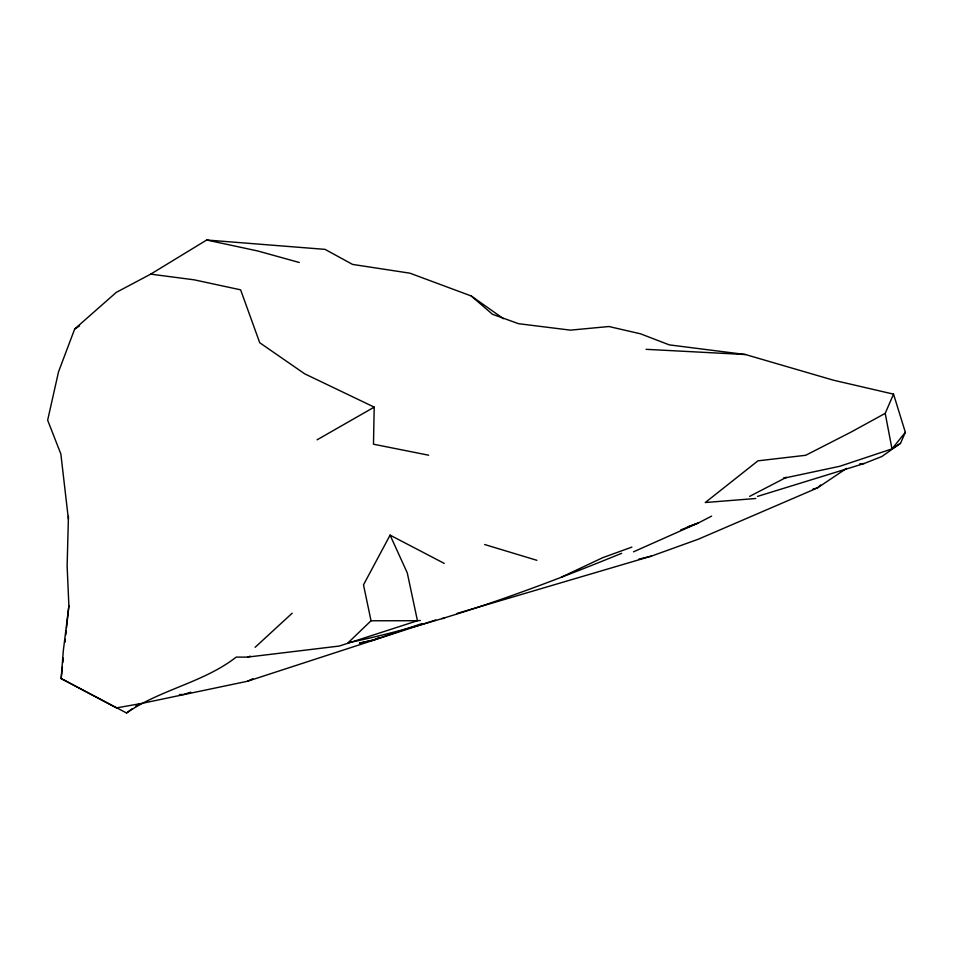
<?xml version="1.0" encoding="UTF-8"?>
<svg xmlns="http://www.w3.org/2000/svg" width="953" height="953" viewBox="0 0 953 953"><rect width="100%" height="100%" fill="white"/><g stroke="black" fill="none" stroke-linecap="round" stroke-linejoin="round"><path stroke-width="1.43" d="M66.567 627.646L68.89 605.834L67.127 566.153L68.437 516.312M68.413 519.242L60.861 454.009L47.65 420.19L58.538 371.789L74.679 329.011L116.242 292.404L150.705 274.142L194.162 279.825L240.621 289.831L259.716 342.723L304.71 373.838L374.207 407.134L373.481 444.205L428.659 455.212M62.398 666.921L61.159 678.56L116.445 707.912L141.318 703.505L247.518 681.252L435.735 619.974M62.862 662.561L63.327 658.189M65.03 642.191L65.34 639.284M65.805 634.924L66.257 630.564M68.89 605.834L63.291 650.959L61.159 678.56L126.535 712.987C160.39 689.495 203.501 682.598 236.213 657.105L247.566 657.105L339.28 646.051L417.45 620.725L420.297 620.463M749.654 496.37L786.38 477.322L783.557 478.263L839.772 466.279L891.984 448.887L885.206 413.352L893.533 394.137L833.399 380.187L745.496 354.54L669.328 344.879L640.499 333.812L608.931 326.522L570.406 330.143L518.503 323.686L492.475 314.276L471.211 295.966L409.933 273.189L352.55 264.41L325.044 249.364L206.694 240.013L150.705 274.142M757.516 496.394L864.061 463.551L881.859 456.511L900.525 443.288L905.35 432.305L893.533 394.137M444.217 563.378L390.087 535.145L363.498 584.856L371.039 620.772L348.036 642.834C442.323 623.048 532.691 589.573 621.678 553.312M905.35 432.305L891.984 448.887L900.525 443.288M820.616 484.994L817.4 487.96L698.442 539.16L651.542 556.075L456.952 613.482M255.106 647.313L292.178 613.208M126.535 712.987L132.336 708.71M135.814 706.149L139.293 703.588M846.538 468.411L817.4 487.96L813.064 489.008M74.679 329.011L79.552 325.914M317.099 439.809L374.207 407.134M885.206 413.352L850.91 432.162L805.69 455.284L757.945 460.835L705.28 502.529L755.753 498.502M711.617 516.109L698.501 522.911L633.531 551.811M379.032 637.45L373.898 639.94L359.436 643.192M561.317 577.196L602.701 557.696L631.863 547.105M247.518 681.252L252.879 678.739M680.668 529.963L698.501 522.911L687.399 526.938M422.143 623.512L373.898 639.94L359.626 643.037M247.566 657.105L250.389 656.164M190.695 692.188L183.691 694.487L179.414 694.558M638.689 559.22L651.542 556.075M441.632 618.557L444.479 618.306M859.761 463.837L864.061 463.551M371.039 620.772L417.45 620.725L407.276 572.872L390.087 535.145M646.063 349.322L745.496 354.54M206.694 240.013L257.739 250.973L299.266 262.48M484.648 544.52L536.884 560.316M471.211 295.966L503.458 318.695"/></g></svg>
